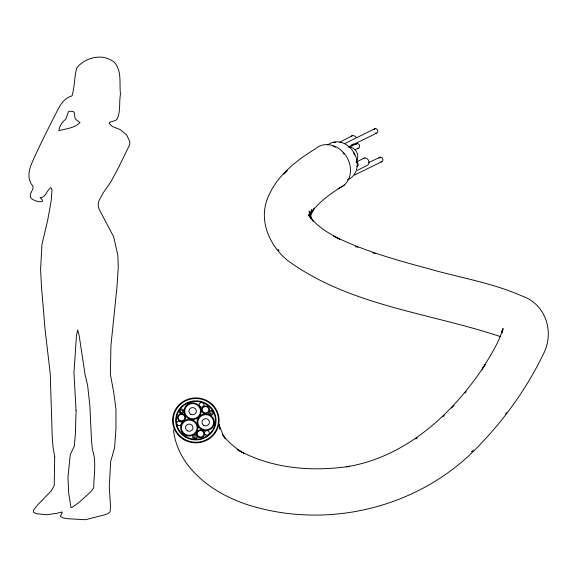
<?xml version="1.0" encoding="UTF-8"?>
<svg xmlns="http://www.w3.org/2000/svg" width="577" height="577" viewBox="0 0 577 577"><rect width="100%" height="100%" fill="white"/><g stroke="black" fill="none" stroke-linecap="round" stroke-linejoin="round"><path stroke-width="0.87" d="M502.718 330.974L503.057 328.436C498.672 343.171 490.097 356.175 482.12 369.172L485.344 364.361C453.378 413.283 406.035 457.309 346.409 466.807L349.496 466.317C311.652 471.986 270.858 468.639 237.089 449.447L243.977 453.428C235.712 448.336 227.908 442.141 222.253 434.164M310.195 215.697L311.501 209.725L310.693 214.781L310.895 218.149M310.714 215.351L314.407 208.095L312.33 210.944M505.56 413.933L506.642 412.497M311.191 212.581C319.918 200.868 332.273 192.545 344.498 184.856M465.019 392.951L466.137 391.603M451.719 407.961L454.077 405.4M283.848 174.276L287.346 170.547M443.028 416.594L444.283 415.375M471.423 451.921L473.32 450.074M415.772 439.003L417.193 437.943M339.586 142.317L352.352 135.682M345.06 143.421L375.064 128.628M349.496 146.414L376.593 133.186M354.603 174.997L381.664 161.776M356.211 162.144L364.289 158.011M357.286 170.46L366.907 165.512A3.989 3.217 63.6 0 0 368.407 160.197A3.989 3.217 63.6 0 0 363.2 158.617M351.487 144.942L353.571 143.889M368.458 162.649L380.128 157.218M350.621 146.515L356.903 143.637M355.288 149.623L358.44 148.195M500.634 336.672C429.252 312.741 349.402 305.853 287.18 260.169C270 245.744 258.979 221.929 267.036 199.772C275.301 177.117 295.157 161.106 315.201 148.967A23.253 19.582 58.7 0 1 346.878 157.232A23.253 19.582 58.7 0 1 338.115 188.484M372.684 252.791L375.209 253.671M355.497 246.473L357.899 247.389M278.02 249.286L279.059 250.613M312.748 220.652L308.284 214.723C316.001 225.823 327.916 232.942 339.629 239.159L333.751 236.08C363.589 250.901 395.858 259.881 427.896 268.543C459.119 277.602 491.763 282.658 521.63 295.842C545.647 303.798 554.742 331.912 543.534 353.744C527.616 386.698 506.303 417.077 481.016 443.525C423.186 506.476 330.477 530.407 249.141 505.236C214.262 494.229 177.803 468.798 173.417 429.67M222.873 435.202L225.347 438.83L222.78 434.351L219.296 425.4M313.246 221.316L310.678 216.519L309.113 211.225L310.246 216.389M502.408 332.417L501.889 330.715L501.896 332.489M218.921 424.218L219.873 429.093L219.296 424.715M333.03 146.248A22.618 19.048 58.7 0 1 335.453 147.229M342.889 152.739A22.618 19.048 58.7 0 1 343.993 154.001M327.772 144.978A20.195 16.697 61 0 1 354.119 152.948A20.195 16.697 61 0 1 347.498 179.786M348.082 147.092A8.633 7.09 61.7 0 1 356.341 151.491A8.633 7.09 61.7 0 1 356.528 161.041M353.477 152.891A19.56 16.17 61 0 1 354.617 155.09M356.16 161.899A2.409 1.991 61.3 0 1 358.194 164.113A2.409 1.991 61.3 0 1 356.954 166.443M333.492 142.627A2.409 1.991 61.3 0 1 335.814 142.555M351.263 136.287A3.989 3.217 63.6 0 1 356.045 137.211M374.004 129.609A2.409 1.897 65.8 0 1 376.622 128.967A2.409 1.897 65.8 0 1 377.654 132.212A2.409 1.897 65.8 0 1 375.028 132.84M379.067 158.206A2.409 1.897 65.8 0 1 381.44 157.406A2.409 1.897 65.8 0 1 382.868 160.24A2.409 1.897 65.8 0 1 380.87 161.791M355.843 144.625A2.409 1.897 65.8 0 1 358.216 143.824A2.409 1.897 65.8 0 1 359.644 146.659A2.409 1.897 65.8 0 1 357.646 148.21M54.707 456.833L54.224 485.531L51.295 490.839L37.606 504.99L34.036 509.383L33.408 510.71L33.502 512.369L36.697 513.754L46.975 514.713L56.784 513.328L61.948 511.972L62.316 512.455L60.34 516.285L62.705 517.785L67.567 518.709L85.432 519.718L104.812 514.792L107.632 513.754L109.637 512.261L110.229 511.265L110.495 505.517L109.255 486.793L110.669 461.528L114.585 447.738L115.955 428.992L115.955 409.079L113.806 392.959L110.366 374.141L110.935 345.508L117.001 286.56L118.263 267.302L117.881 255.539L113.683 236.858L99.013 208.997L98.126 204.806L98.855 200.854L103.362 192.631L110.986 181.676L118.912 166.832L129.659 144.798L129.854 141.827L126.644 134.838L120.066 129.544L112.241 126.45L109.305 123.5L109.522 122.367L115.4 120.478L117.016 119.237C120.831 111.563 118.949 102.367 120.478 94.152C119.143 83.586 122.18 70.935 114.296 62.294C103.132 53.012 85.483 57 76.784 67.884C74.217 77.051 74.794 86.817 71.966 95.919C62.467 98.407 58.71 108.216 54.498 116.186C46.65 131.707 38.789 147.229 31.843 163.176C28.8 169.941 27.386 177.557 31.41 184.265C36.048 187.878 29.6 192.141 30.278 196.476C30.199 201.157 49.24 204.979 40.051 197.702C45.23 198.034 46.715 190.807 50.473 187.777L51.519 188.167L51.988 190.468L51.151 200.976L47.667 220.299L41.977 244.323L40.57 269.459L41.494 286.812L45.064 329.532L50.235 373.521L52.255 437.46L53.034 447.276L54.707 456.833M76.056 410.737L75.436 433.284L74.31 446.23L70.286 454.589L67.949 477.453L68.634 492.772L70.964 507.493L72.089 507.342L78.869 502.581L91.015 491.575L93.698 487.991C93.791 475.571 96.647 461.362 92.414 449.678L91.534 441.023L89.846 405.422L87.567 385.039L85.115 374.841L79.107 335.208L77.635 329.864L76.438 335.908L73.95 372.742L76.056 410.737M79.878 122.555C75.161 128.101 65.655 128.707 58.854 130.734C59.258 126.45 62.092 121.812 65.742 119.266L68.526 111.599L70.38 111.152L73.43 111.707L74.137 112.371L75.097 118.227L75.847 119.461L79.878 122.555M184.229 439.84A23.253 22.481 0 0 0 219.116 420.373A23.253 22.481 0 0 0 184.229 400.907A23.253 22.481 0 0 0 184.229 439.84M178.134 433.954A22.618 21.861 0 0 0 216.887 428.422A22.618 21.861 0 0 0 192.552 398.743A22.618 21.861 0 0 0 178.134 433.954M185.758 437.279A20.195 19.524 0 0 0 216.058 420.373A20.195 19.524 0 0 0 185.758 403.467A20.195 19.524 0 0 0 185.758 437.279M198.942 427.456A8.633 8.345 0 0 0 213.735 425.343A8.633 8.345 0 0 0 204.446 414.019A8.633 8.345 0 0 0 198.942 427.456M201.762 428.877A7.89 7.631 0 0 0 213.598 422.27A7.89 7.631 0 0 0 201.762 415.664A7.89 7.631 0 0 0 201.762 428.877M203.847 425.386A3.722 3.599 0 0 0 209.429 422.27A3.722 3.599 0 0 0 203.847 419.154A3.722 3.599 0 0 0 203.847 425.386M182.469 432.851A8.633 8.345 0 0 0 197.255 430.738A8.633 8.345 0 0 0 187.972 419.414A8.633 8.345 0 0 0 182.469 432.851M185.289 434.279A7.89 7.631 0 0 0 197.125 427.672A7.89 7.631 0 0 0 185.289 421.066A7.89 7.631 0 0 0 185.289 434.279M187.374 430.788A3.722 3.599 0 0 0 192.956 427.672A3.722 3.599 0 0 0 187.374 424.557A3.722 3.599 0 0 0 187.374 430.788M185.873 416.363A8.633 8.345 0 0 0 200.659 414.25A8.633 8.345 0 0 0 191.376 402.926A8.633 8.345 0 0 0 185.873 416.363M188.686 417.784A7.89 7.631 0 0 0 200.529 411.177A7.89 7.631 0 0 0 188.686 404.571A7.89 7.631 0 0 0 188.686 417.784M190.771 414.293A3.722 3.599 0 0 0 196.353 411.177A3.722 3.599 0 0 0 190.771 408.062A3.722 3.599 0 0 0 190.771 414.293M186.075 436.746A19.56 18.904 0 0 0 215.416 420.373A19.56 18.904 0 0 0 186.075 404.001A19.56 18.904 0 0 0 186.075 436.746M205.722 434.957A2.409 2.33 0 0 0 209.343 432.938A2.409 2.33 0 0 0 205.722 430.918A2.409 2.33 0 0 0 205.722 434.957M177.161 424.787A2.409 2.33 0 0 0 181.293 424.246A2.409 2.33 0 0 0 178.747 421.051A2.409 2.33 0 0 0 177.161 424.787M200.37 406.843A2.409 2.33 0 0 0 203.991 404.823A2.409 2.33 0 0 0 200.37 402.804A2.409 2.33 0 0 0 200.37 406.843M198.56 437.099A3.989 3.859 0 0 0 204.547 433.76A3.989 3.859 0 0 0 198.56 430.42A3.989 3.859 0 0 0 198.56 437.099M198.877 436.565A3.347 3.238 0 0 0 203.905 433.76A3.347 3.238 0 0 0 198.877 430.954A3.347 3.238 0 0 0 198.877 436.565M179.519 420.95A3.989 3.859 0 0 0 185.505 417.611A3.989 3.859 0 0 0 179.519 414.272A3.989 3.859 0 0 0 179.519 420.95M179.844 420.417A3.347 3.238 0 0 0 184.864 417.611A3.347 3.238 0 0 0 179.844 414.805A3.347 3.238 0 0 0 179.844 420.417M203.508 413.089A3.989 3.859 0 0 0 209.494 409.749A3.989 3.859 0 0 0 203.508 406.41A3.989 3.859 0 0 0 203.508 413.089M203.832 412.555A3.347 3.238 0 0 0 208.852 409.749A3.347 3.238 0 0 0 203.832 406.944A3.347 3.238 0 0 0 203.832 412.555M209.862 414.892A2.409 2.33 0 0 0 213.483 412.872A2.409 2.33 0 0 0 209.862 410.853A2.409 2.33 0 0 0 209.862 414.892M210.432 413.94A1.269 1.226 0 0 0 212.336 412.872A1.269 1.226 0 0 0 210.432 411.812A1.269 1.226 0 0 0 210.432 413.94M193.764 438.873A2.409 2.33 0 0 0 197.384 436.854A2.409 2.33 0 0 0 193.764 434.834A2.409 2.33 0 0 0 193.764 438.873M194.341 437.921A1.269 1.226 0 0 0 196.238 436.854A1.269 1.226 0 0 0 194.341 435.794A1.269 1.226 0 0 0 194.341 437.921M180.327 413.406A2.409 2.33 0 0 0 183.948 411.394A2.409 2.33 0 0 0 180.327 409.374A2.409 2.33 0 0 0 180.327 413.406M180.543 412.151A1.269 1.226 0 0 0 182.714 411.841A1.269 1.226 0 0 0 181.351 410.175A1.269 1.226 0 0 0 180.543 412.151"/></g></svg>
